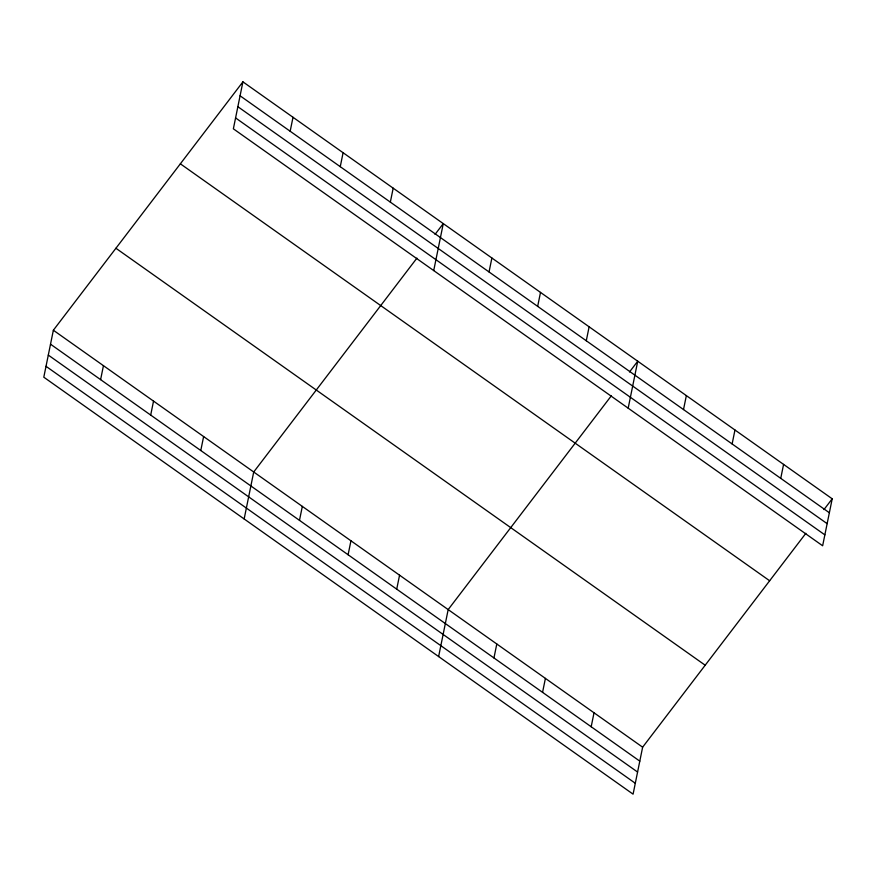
<?xml version="1.0" encoding="UTF-8"?>
<svg xmlns="http://www.w3.org/2000/svg" width="876" height="876" viewBox="0 0 876 876"><rect width="100%" height="100%" fill="white"/><g stroke="black" fill="none" stroke-linecap="round" stroke-linejoin="round"><path stroke-width="1.31" d="M242.915 81.84L233.366 128.816L822.641 545.77L832.2 498.805L242.915 81.84L53.359 330.23L43.8 377.195L633.085 794.16L642.634 747.184L805.865 533.309M100.609 379.626L103.445 365.675M150.694 415.071L153.53 401.109M200.779 450.516L203.626 436.555M290.164 131.247L293.011 117.285M244.152 518.964L253.711 472L416.932 258.124M340.26 166.681L343.096 152.72M299.483 520.355L302.329 506.394M390.346 202.126L393.182 188.165M348.1 554.749L350.947 540.799M433.719 270.575L443.278 223.61L435.043 234.396M396.719 589.154L399.555 575.193M489.049 271.965L491.885 258.004M438.624 656.562L448.173 609.597L611.393 395.722M537.667 306.37L540.503 292.409M493.954 657.953L496.791 643.991M586.285 340.764L589.121 326.803M542.562 692.347L545.409 678.385M628.18 408.172L637.739 361.208L629.505 371.993M591.18 726.752L594.027 712.79M683.51 409.563L686.357 395.602M732.128 443.957L734.964 430.006M780.746 478.362L783.582 464.4M823.966 509.591L832.2 498.805M240.079 95.802L829.364 512.756M237.856 106.697L827.141 523.651M235.578 117.921L824.863 534.875M180.357 163.812L769.643 580.766M115.917 248.258L705.191 665.223M53.359 330.23L642.634 747.184M50.512 344.191L639.798 761.145M48.3 355.087L637.586 772.041M46.012 366.31L635.297 783.264"/></g></svg>
